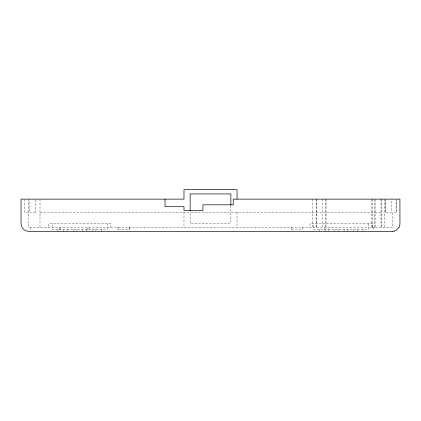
<?xml version="1.0" encoding="UTF-8"?>
<svg xmlns="http://www.w3.org/2000/svg" width="421" height="421" viewBox="0 0 421 421"><rect width="100%" height="100%" fill="white"/><g stroke="black" fill="none" stroke-linecap="round" stroke-linejoin="round"><path stroke-width="0.32" stroke-dasharray="2.1 1.58" d="M28.628 212.395L24.839 212.395L24.839 199.764M35.438 212.395L29.396 212.395L29.412 199.764M39.995 212.395L381.01 212.395M385.552 212.395L385.552 199.764L385.525 212.395L391.614 212.395L391.614 199.764M396.124 212.395L396.124 199.764L396.161 212.395L392.372 212.395L392.372 227.55L28.628 227.55L28.628 199.133M384.773 199.133L384.794 227.55M381.173 199.133L381.173 227.55M380.984 199.133L381.01 227.55M375.111 199.133L375.111 227.55M374.374 199.764L374.374 227.55M373.401 227.55L373.401 231.34M372.48 227.55L372.48 223.761L309.961 223.761L309.961 227.55M372.159 199.133L372.159 227.55M371.511 199.133L371.511 227.55M368.691 223.761L368.691 229.445L313.75 229.445L313.75 223.761M363.013 229.445L363.007 231.34M357.324 229.445L357.329 231.34M353.535 229.445L353.54 231.34M347.851 229.445L347.851 231.34M344.062 229.445L344.068 231.34M338.384 229.445L338.384 231.34M334.595 229.445L334.59 231.34M328.912 229.445L328.906 231.34M326.049 199.133L326.043 227.55M325.401 199.133L325.396 227.55M325.117 229.445L325.117 231.34M324.154 227.55L324.154 231.34M322.444 199.133L322.444 227.55M319.434 229.445L319.439 231.34M316.571 199.133L316.571 227.55M316.382 199.133L316.382 227.55M312.782 199.133L312.782 227.55M302.857 227.55L302.857 229.445L291.49 229.445L291.49 227.55M291.89 227.55L291.89 231.34M237.023 212.395L237.023 227.55M230.866 205.669L230.866 223.288L190.134 223.288L190.134 211.542M183.977 212.395L183.977 227.55M129.531 227.55L129.531 229.445L118.164 229.445L118.164 227.55M129.152 227.55L129.152 231.34M117.47 227.55L117.47 231.34M110.791 227.55L110.791 223.761L48.768 223.761L48.768 227.55M107.25 223.761L107.25 229.445L52.309 229.445L52.309 223.761M101.566 229.445L101.566 231.34M95.883 229.445L95.883 231.34M92.094 229.445L92.094 231.34M89.047 227.55L89.057 231.34M87.552 227.55L87.552 231.34M86.41 229.445L86.41 231.34M82.621 229.445L82.621 231.34M76.938 229.445L76.938 231.34M73.149 229.445L73.149 231.34M67.465 229.445L67.465 231.34M63.676 229.445L63.676 231.34M60.635 227.55L60.635 231.34M59.14 227.55L59.129 231.34M57.993 229.445L57.993 231.34M39.995 199.133L39.995 227.55M35.438 199.764L35.422 212.395M30.722 227.55L30.722 230.708"/><path stroke-width="0.63" d="M398.913 227.55L399.692 225.724L399.95 223.761L399.929 199.133L233.234 199.133L233.234 204.816L202.922 204.816L202.922 210.5L183.977 210.5L183.977 206.711L165.032 206.711L165.032 199.133M398.934 227.55L396.14 230.324L394.309 231.082M392.351 231.34L394.335 231.082M392.372 231.34L28.628 231.34C24.571 231.366 21.024 227.819 21.05 223.761L21.05 199.133L183.977 199.133L183.977 189.66L237.023 189.66L237.023 199.133M230.866 205.016L230.866 193.923L190.134 193.923L190.134 210.889"/></g></svg>
